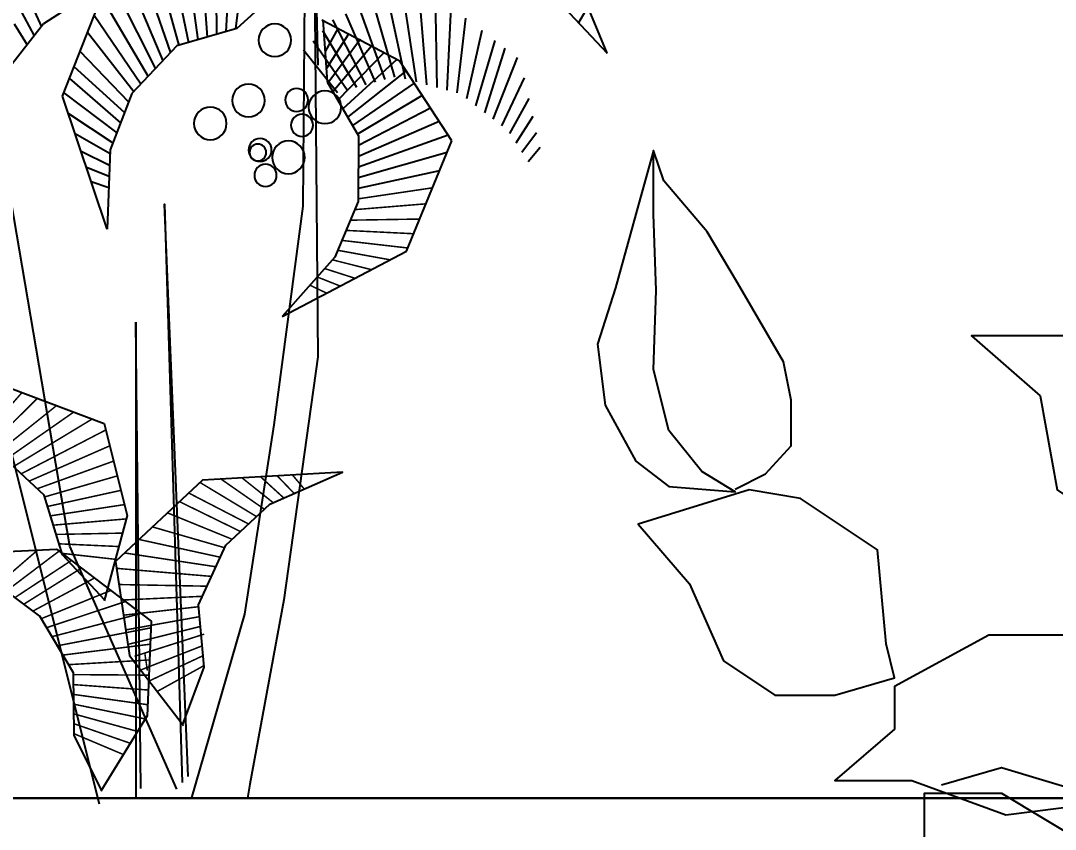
# Model space of a CAD drawing. Header units: inches. Extents: x 452443 to 881249, y 975131 to 1198310.
# Drawn here: x 479491 to 480152, y 1036491 to 1037007 of the extents above; entities that cross this region are included whole.
import ezdxf

# ---------------------------------------------------------------- set-up
doc = ezdxf.new("R2010")
doc.units = ezdxf.units.IN
doc.header["$LTSCALE"] = 3.5
doc.header["$MEASUREMENT"] = 0
doc.linetypes.add('CENTER', pattern=[2, 1.25, -0.25, 0.25, -0.25])
for name, color, linetype in [('Netthay_126', 126, 'Continuous'), ('thuocdo', 3, 'Continuous'), ('TREE1', 84, 'Continuous'), ('Truc', 252, 'Continuous')]:
    doc.layers.add(name, color=color, linetype=linetype)
doc.styles.add('romand', font='romand.shx')
doc.dimstyles.new('TL100', dxfattribs={"dimscale": 100, "dimtxt": 2.5, "dimasz": 2, "dimexe": 2, "dimexo": 1, "dimgap": 1, "dimtad": 1, "dimdec": 0, "dimzin": 0, "dimdsep": 46, "dimtxsty": 'romand', "dimblk": 'ARCHTICK', "dimcen": 2, "dimdle": 2, "dimclrd": 256, "dimclre": 256, "dimclrt": 7, "dimadec": 0, "dimazin": 0, "dimtfac": 0.004, "dimtdec": 0, "dimtmove": 2, "dimatfit": 3, "dimfxl": 1, "dimtolj": 1, "dimtzin": 0, "dimlwd": 20, "dimlwe": 20, "dimarcsym": 1})

# ---------------------------------------------------------------- blocks, each defined once
blk = doc.blocks.new('ELE_TR10')
for p, q in [((780.8, 7339.2), (717.1, 4410.2)), ((812.7, 3486.9), (780.8, 7339.2)), ((-1179.3, 4488.8), (-826.9, 5339.3)), ((1296.4, 5020.8), (1319.5, 4630.5)), ((1383.9, 5045.9), (1381.2, 4612.5)), ((1476.7, 5072.4), (1442.4, 4594.6)), ((1570.6, 5061.8), (1503.6, 4576.7)), ((1664.2, 5039.7), (1565.4, 4558.7)), ((1212.3, 5003.8), (1256.8, 4648.8)), ((1759.3, 5017.3), (1628.2, 4540.3)), ((1856.5, 4994.4), (1682.6, 4492.2)), ((1956.9, 4970.8), (1732.8, 4439.3)), ((56.6, 4905.1), (4.5, 4282.8)), ((946.1, 4925.1), (1247, 4651.7)), ((2061.3, 4946.2), (1781.6, 4387.9)), ((2389.9, 4208.8), (2104.8, 4936)), ((2183.2, 4896.6), (2514.2, 4681.6)), ((2637.3, 4902.5), (2528.9, 4663)), ((-823.2, 4868.5), (-1179.3, 4488.8)), ((-51.6, 4869.1), (-62.5, 4264.7)), ((158.5, 4871.7), (72.9, 4301.3)), ((256.5, 4839.6), (143.4, 4320.3)), ((2134.9, 4859.1), (1829.4, 4337.5)), ((-1053.2, 4793.2), (-991.6, 4688.9)), ((-154.7, 4790.9), (-128.8, 4246.8)), ((351.4, 4808.5), (214.8, 4333.1)), ((444.2, 4778.1), (278, 4316)), ((535.6, 4748.2), (340.2, 4299.2)), ((736.3, 4755.2), (717.1, 2499.9)), ((2673.8, 4786.3), (2575.9, 4603)), ((-250.5, 4718.2), (-195, 4229)), ((178.4, 4436.4), (690.1, 4705.6)), ((621.3, 4708.4), (401.7, 4282.6)), ((683.9, 4707.3), (655.4, 4301.7)), ((2182.1, 4738.7), (1876.7, 4287.7)), ((2514.2, 4681.6), (2835.6, 4272.1)), ((2706.7, 4681.8), (2621.6, 4544.8)), ((-358.1, 4638.5), (-257.8, 4189.5)), ((686.7, 4637.4), (463.3, 4266)), ((514.8, 4613.4), (661.3, 4386.1)), ((585.8, 4650.7), (669.4, 4500.5)), ((1247, 4651.7), (1640.3, 4536.8)), ((2226.1, 4626.7), (1923.9, 4238)), ((-444, 4573.3), (-317.1, 4143.8)), ((437.2, 4580.2), (650.3, 4292.9)), ((748.4, 4570.4), (525.3, 4249.3)), ((-509.5, 4521.6), (-374.6, 4099.4)), ((284, 4492), (585.5, 4180.6)), ((364.6, 4534.4), (617.6, 4236.3)), ((811.3, 4512.1), (588.5, 4232.2)), ((1640.3, 4536.8), (1936.5, 4224.7)), ((2276.4, 4502.7), (1956.9, 4171.6)), ((-590, 4460.5), (-431, 4056)), ((-161.1, 3914.5), (178.4, 4436.4)), ((198.6, 4447.1), (553.6, 4125.4)), ((138.1, 4374.5), (521.7, 4070.2)), ((2315.8, 4402.2), (1983.7, 4101.7)), ((-635.1, 4328.2), (-486.7, 4013.1)), ((85.7, 4293.9), (489.5, 4014.4)), ((655.4, 4301.7), (450.5, 3946.9)), ((2344.8, 4324), (2009.8, 4033.9)), ((32.4, 4212), (456.8, 3957.7)), ((1936.5, 4224.7), (2077.9, 3856.2)), ((2381.7, 4229.9), (2035.2, 3967.5)), ((2097.2, 3336), (2389.9, 4208.8)), ((-665.8, 4193.5), (-538.4, 3963.5)), ((-692.9, 4074.7), (-580.5, 3899.9)), ((-22.1, 4128.3), (450.8, 3885.5)), ((2351.2, 4093.5), (2060.4, 3901.8)), ((-78.3, 4041.8), (451, 3812.5)), ((2342.3, 1258.3), (2820.3, 4060)), ((-717.2, 3968), (-621.3, 3838.3)), ((-136.7, 3951.9), (451.3, 3741.6)), ((450.5, 3946.9), (452, 3516.6)), ((2307.3, 3962.5), (2078.8, 3832.5)), ((-739.5, 3870.5), (-661.3, 3778)), ((135.3, 3191.8), (-161.1, 3914.5)), ((-129.8, 3838.1), (451.5, 3672.2)), ((2077.9, 3856.2), (2097.2, 3336)), ((2268.6, 3847), (2081.6, 3756.3)), ((2233.8, 3743.2), (2084.4, 3682.5)), ((-80.7, 3718.4), (451.7, 3603.5)), ((2202, 3648.4), (2087, 3610.2)), ((452, 3516.6), (604.5, 3152.5)), ((1003.9, 2054.2), (812.7, 3486.9)), ((950.1, 2763.2), (135.3, 3191.8)), ((604.5, 3152.5), (950.1, 2763.2)), ((1877.9, -329.1), (1909.8, 2727.3)), ((1909.8, 2727.3), (1909.8, -392.7)), ((717.1, 2499.9), (940.1, 908)), ((2852.2, 2372.6), (2151.1, -429.1)), ((1195.1, 812.5), (1003.9, 2054.2)), ((1641.2, -333.6), (2342.3, 1258.3)), ((940.1, 908), (1163.2, -301.8)), ((1545.6, -397.3), (1195.1, 812.5))]:
    blk.add_line(p, q)
at = {"const_width": 10}
for points in [[(-35, 3607.1), (452, 3534.9)], [(8, 3502.3), (474, 3464.1)], [(48.9, 3402.4), (503, 3395)], [(88.4, 3306.2), (531, 3328)], [(126.7, 3212.7), (558.5, 3262.4)], [(243, 3135.2), (585.6, 3197.6)], [(365.2, 3070.9), (620.2, 3134.8)], [(473, 3014.1), (670.9, 3077.7)], [(569.9, 2963.2), (719.9, 3022.5)], [(658.5, 2916.6), (767.9, 2968.4)], [(2654.3, 2267.2), (2950.3, 1931.1)], [(2428.6, 2180.5), (2813.2, 1873.1)], [(2553.3, 2229.2), (2880, 1905.2)], [(2316, 2138.1), (2762.8, 1826.6)], [(2194.9, 2092.5), (2712.3, 1780)], [(2106.8, 2020.1), (2661.3, 1732.9)], [(2080.9, 1916.1), (2609.3, 1684.8)], [(2055.9, 1816), (2555.7, 1635.2)], [(883.4, 1725.4), (805.3, 1632.8)], [(983.3, 1719.8), (871.5, 1603.6)], [(1092.6, 1713.6), (939, 1573.6)], [(1214.2, 1706.7), (1008.7, 1542.8)], [(1352.2, 1698.9), (1066.3, 1500)], [(2031.7, 1719.1), (2506.9, 1581.6)], [(1490.1, 1676.6), (1117.9, 1452.2)], [(2008, 1624.3), (2487.7, 1519)], [(1563.8, 1607.4), (1170.1, 1403.9)], [(1625.7, 1551.5), (1223.4, 1354.6)], [(1984.7, 1531), (2468.8, 1457.5)], [(1704.4, 1477.7), (1278.4, 1303.8)], [(1972.8, 1437.3), (2450.1, 1396.5)], [(1800.9, 1384.9), (1327.9, 1248.5)], [(1888.6, 1302.6), (1356.5, 1186.2)], [(1998, 1344.2), (2431.3, 1335.6)], [(2021.9, 1256.3), (2412.5, 1274.1)], [(2412.7, 1226.4), (2759.3, 964.2)], [(2552.2, 1234.1), (2815.7, 1006.3)], [(1983, 1214.1), (1385.3, 1123.8)], [(2037.8, 1172), (2393.3, 1211.6)], [(2332.1, 1165.3), (2702.4, 921.6)], [(2036.5, 1113.4), (1414.3, 1060.7)], [(2264.7, 1116.1), (2644.2, 878.2)], [(2178.7, 1050.9), (2584.2, 833.4)], [(2020.6, 1007.3), (1443.9, 996.4)], [(2073, 968.8), (2529.2, 783.6)], [(2005.4, 905.4), (1474.4, 930.1)], [(1977.2, 896.1), (2494.2, 724.7)], [(1990.5, 806.5), (1498.9, 861.8)], [(1874.1, 818), (2459.1, 665.6)], [(1976.1, 710), (1492.7, 796.6)], [(1918.4, 536.9), (1461.9, 682.2)], [(1961.8, 614.8), (1486.5, 732.6)], [(1810.3, 723.5), (2423.6, 605.9)], [(1877.8, 447.4), (1474.3, 605.6)], [(1815, 616.3), (2387.4, 545)], [(1822.1, 375.4), (1468.2, 541.6)], [(1834.1, 443.2), (1851.8, 563)], [(1775.1, 303.6), (1462, 476.5)], [(1819.5, 513.3), (2350.1, 482.2)], [(1823.9, 413.5), (2318.6, 416.9)], [(1828.1, 315.9), (2318, 351.5)], [(1832.4, 219.8), (2317.4, 287.1)], [(1847.6, 126.6), (2316.8, 223.3)], [(1898.4, 44.5), (2316.2, 159.6)], [(1946.3, -32.9), (2315.6, 95.3)], [(1985.5, -109.3), (2315, 29.9)]]:
    blk.add_lwpolyline(points, dxfattribs=at)
for points in [[(1567.2, -250.6), (1644.6, 1643.7), (1722, 3499.4), (1605.9, -289.3)], [(2112.8, 904.8), (2390.3, 1201.9), (2510.6, 1593.6), (2826.6, 1885.5), (3197, 2021.9), (3717.4, 2034.1), (2848.6, 2338.7), (2117.7, 2063.5), (1966.8, 1459.3), (2118.3, 901.3)], [(1603.3, 85.6), (1461, 466.4), (1500.1, 874.3), (1320.2, 1265.1), (1030.4, 1533.1), (554.4, 1744), (1473.6, 1692.1), (2043.2, 1157.6), (1950.9, 541.8), (1596.9, 84.5)], [(2133.5, -344.1), (2314.9, 19.7), (2318.7, 429.5), (2538.5, 799.3), (2854.8, 1035.5), (3350.3, 1195.3), (2430.7, 1240), (1808.3, 768.1), (1835.6, 146), (2139.7, -345.8)], [(1163.2, -301.8), (1176.9, -392.7)]]:
    blk.add_lwpolyline(points)
for centre, radius in [((998.6, 4574.2), 107.2), ((1171.2, 4179.4), 107.2), ((670.2, 4134.9), 107.2), ((855.9, 4182.8), 75.4), ((820.5, 4016.6), 73), ((1421.7, 4029.2), 107.2), ((909.6, 3806.8), 107.2), ((1095.3, 3854.7), 75.4), ((1109.9, 3838.6), 54.8), ((1059.8, 3688.5), 73)]:
    blk.add_circle(centre, radius)
blk = doc.blocks.new('hoa3')
for points in [[(303, 237), (289.97, 243.51), (279.11, 255.44), (279.11, 274.97), (282.37, 291.25), (301.91, 324.88), (314.94, 346.58), (333.39, 368.28), (337.73, 381.3), (345.33, 354.17), (354.01, 322.71), (361.61, 298.84), (358.36, 272.8), (345.33, 248.93), (331.22, 238.08), (303, 235.91), (317.11, 244.59), (331.22, 261.95), (337.73, 287.99), (336.65, 321.62), (337.73, 354.17), (337.73, 381.3)], [(215.06, 111.12), (189.55, 118.41), (153.11, 107.48), (131.25, 71.06), (131.25, 34.64), (142.18, 9.15), (174.98, 20.07), (222.35, 49.21), (222.35, 74.7), (222.35, 107.48), (189.55, 107.48), (153.11, 85.63), (142.18, 56.49), (145.83, 16.43)]]:
    blk.add_lwpolyline(points)
for points in [[(96.56, 214.88), (92.92, 247.65), (114.78, 295), (151.22, 302.28), (202.23, 302.28), (173.08, 276.79), (165.79, 236.73), (143.93, 222.16)], [(238.67, 171.17), (242.31, 211.23), (275.11, 233.09), (296.97, 236.73), (344.34, 222.16), (322.48, 196.67), (307.9, 163.89), (286.04, 149.32), (260.53, 149.32), (235.03, 156.6)], [(136.64, 156.6), (162.15, 174.81), (194.94, 174.81), (235.03, 152.96), (235.03, 134.75), (260.53, 112.9), (227.74, 112.9), (187.66, 98.33), (129.35, 105.62), (114.78, 123.83)]]:
    blk.add_lwpolyline(points, close=True)
blk = doc.blocks.new('_ArchTick')
at = {"color": 0, "linetype": 'ByBlock', "const_width": 0.15}
blk.add_lwpolyline([(-0.5, -0.5), (0.5, 0.5)], dxfattribs=at)
blk = doc.blocks.new('*D3112')
at = {"layer": 'DEFPOINTS', "color": 0}
for p in [(478801.65, 1037086.68), (482801.65, 1033781.97), (482801.65, 1033727.66)]:
    blk.add_point(p, dxfattribs=at)
at = {"layer": 'thuocdo', "lineweight": 20}
for p, q in [((478801.65, 1036986.68), (478801.65, 1033581.97)), ((482801.65, 1033827.66), (482801.65, 1033981.97)), ((478601.65, 1033781.97), (483001.65, 1033781.97))]:
    blk.add_line(p, q, dxfattribs=at)
at = {"layer": 'thuocdo', "lineweight": 20, "xscale": 200, "yscale": 200, "zscale": 200, "rotation": 180}
blk.add_blockref('_ArchTick', (478801.65, 1033781.97), dxfattribs=at)
at = {"layer": 'thuocdo', "lineweight": 20, "xscale": 200, "yscale": 200, "zscale": 200}
blk.add_blockref('_ArchTick', (482801.65, 1033781.97), dxfattribs=at)
at = {"layer": 'thuocdo', "color": 7, "insert": (480801.65, 1034006.97), "char_height": 250, "attachment_point": 5, "style": 'romand'}
blk.add_mtext('\\A1;4000', dxfattribs=at)

msp = doc.modelspace()

# ---------------------------------------------------------------- linework, layer by layer
at = {"layer": 'Netthay_126'}
for points in [[(475001.65, 1036510.4), (482301.65, 1036510.4)], [(486801.65, 1036510.4), (475001.65, 1036510.4)]]:
    msp.add_lwpolyline(points, dxfattribs=at)
at = {"layer": 'Truc', "linetype": 'CENTER', "ltscale": 600}
msp.add_lwpolyline([(456458.32, 1036510.4), (490012.4, 1036510.4)], dxfattribs=at)

# ---------------------------------------------------------------- block references
at = {"layer": 'TREE1'}
for name, p, xscale, yscale, zscale in [('ELE_TR10', (479750.54, 1036548.69), -0.09750000084750354, 0.09750000084750354, 0.09750000084750354), ('hoa3', (480401.78, 1036352.32), -1.5, 1.499999999883585, 1.499999999941792)]:
    msp.add_blockref(name, p, dxfattribs=dict(at, xscale=xscale, yscale=yscale, zscale=zscale))

# ---------------------------------------------------------------- dimensions: what is measured, and where the dimension line sits
at = {"layer": 'thuocdo'}
dim = msp.add_linear_dim(base=(482801.65, 1033781.97), p1=(478801.65, 1037086.68), p2=(482801.65, 1033727.66), dimstyle='TL100', override={"dimarcsym": 1}, dxfattribs=at)
dim.commit()
dim.dimension.update_dxf_attribs({"geometry": '*D3112', "text_midpoint": (480801.65, 1034006.97)})

doc.saveas('drawing.dxf')
